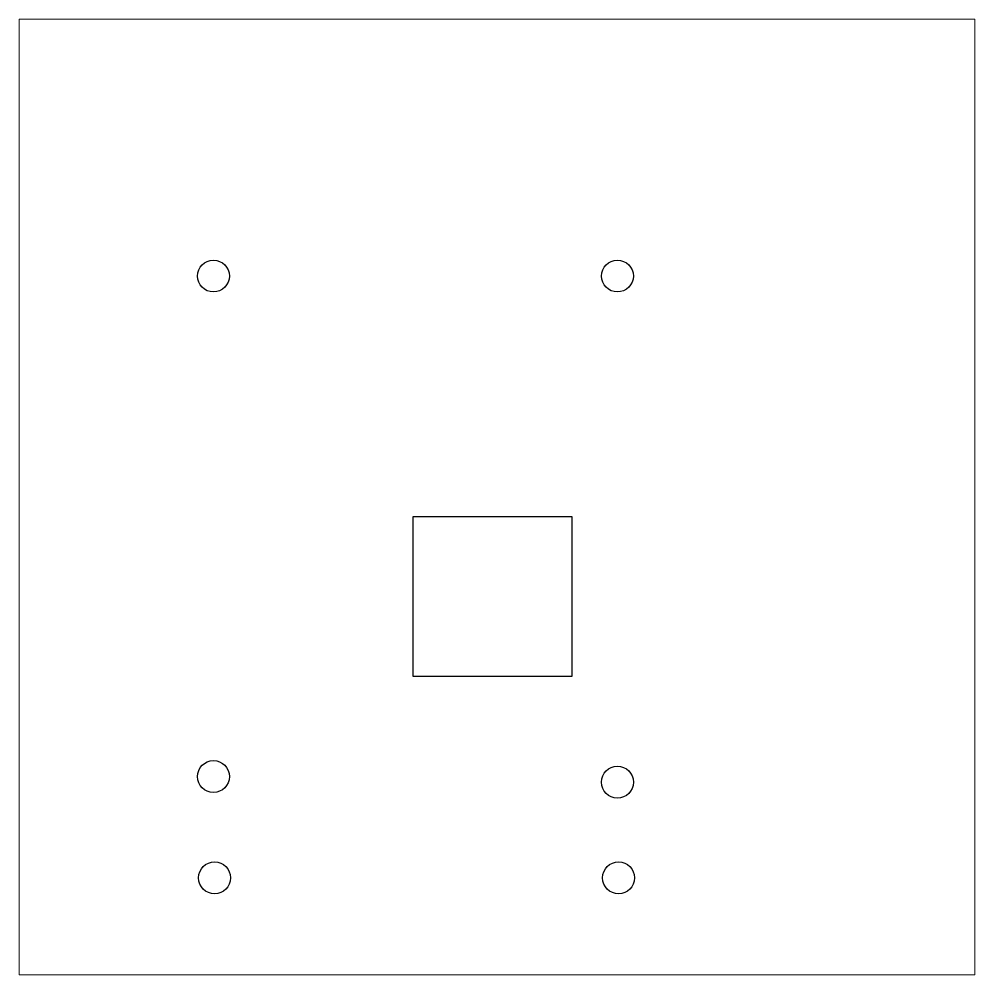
# Model space of a CAD drawing. Header units: inches. Extents: x 360763 to 420763, y 329129 to 389129.
import ezdxf

# ---------------------------------------------------------------- set-up
doc = ezdxf.new("R2010")
doc.units = ezdxf.units.IN
doc.layers.add('Boundary', color=50, linetype='Continuous', lineweight=0)
doc.layers.add('Destination', color=3, linetype='Continuous')
doc.layers.add('instrument2', color=1, linetype='Continuous')

msp = doc.modelspace()

# ---------------------------------------------------------------- linework, layer by layer
at = {"layer": 'Boundary'}
msp.add_lwpolyline([(420763, 329129), (420763, 389129), (360763, 389129), (360763, 329129)], close=True, dxfattribs=at)
at = {"layer": 'Destination'}
msp.add_lwpolyline([(395473, 347889), (395473, 357889), (385473, 357889), (385473, 347889)], close=True, dxfattribs=at)
at = {"layer": 'instrument2'}
for centre in [(372963, 372999), (398323, 372999), (372963, 341579), (398323, 341229), (373033, 335219), (398393, 335219)]:
    msp.add_circle(centre, 1000, dxfattribs=at)

doc.saveas('drawing.dxf')
